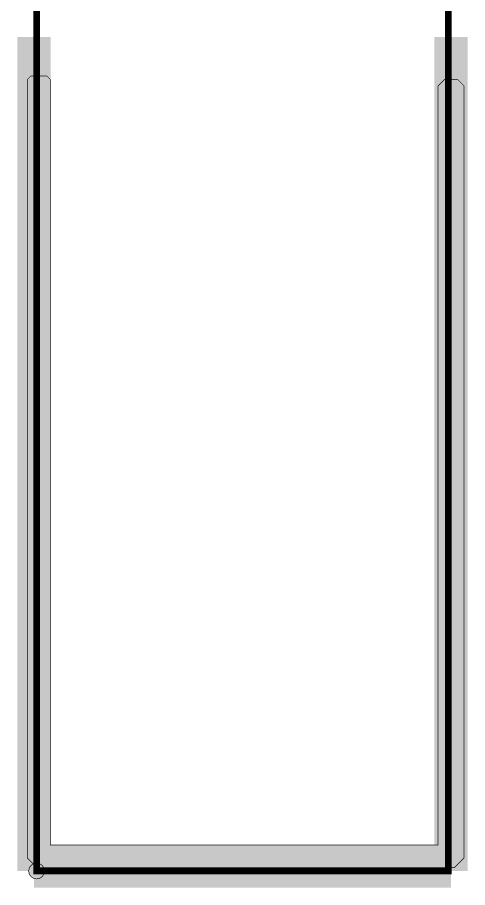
# Model space of a CAD drawing. Extents: x -2 to 2, y -10.1 to 4.2.
# Drawn here: x -1.73 to 1.73, y -10.05 to -3.37 of the extents above; entities that cross this region are included whole.
import ezdxf

# ---------------------------------------------------------------- set-up
doc = ezdxf.new("R2010")
doc.units = 0
doc.header["$MEASUREMENT"] = 0
for name, color, linetype in [('COMPONENT-MARKING-LAYER', 111, 'CONTINUOUS'), ('COMPONENT-SHAPE-LAYER', 132, 'CONTINUOUS'), ('DOCUMENT-LAYER', 7, 'CONTINUOUS'), ('TOP-SILKSCREEN-LAYER', 40, 'CONTINUOUS')]:
    doc.layers.add(name, color=color, linetype=linetype)

msp = doc.modelspace()

# ---------------------------------------------------------------- hatches: boundary and pattern name
at = {"layer": 'COMPONENT-MARKING-LAYER'}
h = msp.add_hatch(color=256, dxfattribs=at)
edge = h.paths.add_edge_path(flags=0)
edge.add_arc((-1.5799, -9.9247), 0.06, 180, 360)
edge.add_arc((-1.5799, -9.9247), 0.06, 0, 180)
at = {"layer": 'DOCUMENT-LAYER'}
msp.add_hatch(color=256, dxfattribs=at).paths.add_polyline_path([(-1.65, -3.9248), (-1.65, -3.8998), (-1.65, -3.8498), (-1.625, -3.8248), (-1.5, -3.8248), (-1.475, -3.8498), (-1.475, -9.7248), (1.5, -9.7248), (1.5, -3.8998), (1.55, -3.8498), (1.65, -3.8498), (1.7, -3.8998), (1.7, -9.8248), (1.625, -9.8998), (-1.575, -9.8998), (-1.65, -9.8248)], flags=0)

# ---------------------------------------------------------------- linework, layer by layer
at = {"layer": 'COMPONENT-MARKING-LAYER', "const_width": 0.00508}
msp.add_lwpolyline([(-1.6399, -9.9247, 1), (-1.5199, -9.9247, 1)], format="xyb", close=True, dxfattribs=at)
at = {"layer": 'COMPONENT-SHAPE-LAYER', "const_width": 0.0508}
msp.add_lwpolyline([(1.58, 4.0752), (1.58, -9.9248), (-1.58, -9.9248), (-1.58, 4.0752)], close=True, dxfattribs=at)
at = {"layer": 'DOCUMENT-LAYER', "const_width": 0.00508}
msp.add_lwpolyline([(-1.65, -3.9248), (-1.65, -3.8998), (-1.65, -3.8498), (-1.625, -3.8248), (-1.5, -3.8248), (-1.475, -3.8498), (-1.475, -9.7248), (1.5, -9.7248), (1.5, -3.8998), (1.55, -3.8498), (1.65, -3.8498), (1.7, -3.8998), (1.7, -9.8248), (1.625, -9.8998), (-1.575, -9.8998), (-1.65, -9.8248)], close=True, dxfattribs=at)
at = {"layer": 'TOP-SILKSCREEN-LAYER', "const_width": 0.254}
for points in [[(-1.6, -3.5248), (-1.6, -9.9248)], [(1.6, -9.9248), (1.6, -3.5248)], [(-1.6, -9.9248), (1.6, -9.9248)]]:
    msp.add_lwpolyline(points, dxfattribs=at)

doc.saveas('drawing.dxf')
